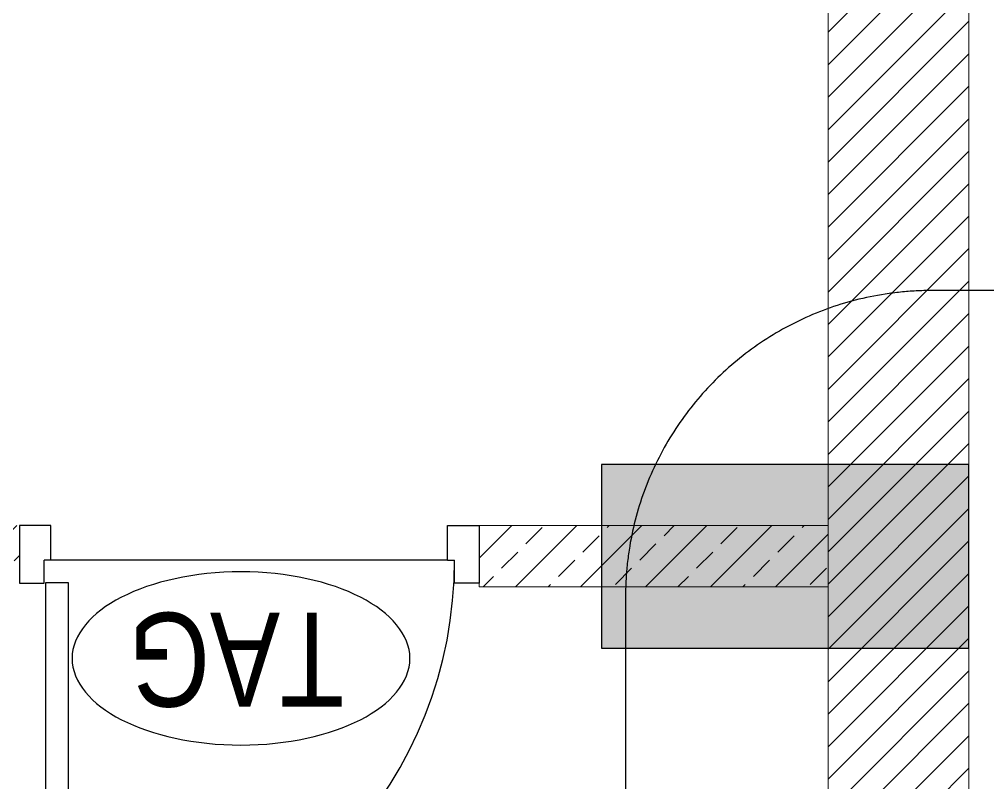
# Model space of a CAD drawing. Header units: millimetres. Extents: x 1255966 to 1543012, y 318612 to 465611.
# Drawn here: x 1418366 to 1419946, y 410439 to 411686 of the extents above; entities that cross this region are included whole.
import ezdxf
from ezdxf.enums import TextEntityAlignment as Align

# ---------------------------------------------------------------- set-up
doc = ezdxf.new("R2010")
doc.units = ezdxf.units.MM
doc.header["$LTSCALE"] = 500
doc.header["$MEASUREMENT"] = 0
doc.linetypes.add('HIDDEN', pattern=[0.375, 0.25, -0.125])
doc.layers.get('Defpoints').update_dxf_attribs({"lineweight": 0})
doc.layers.add('A-TAG', color=7, linetype='Continuous', true_color=0xef00ef)
for name, color, linetype in [('AHC-A-FURNITURE', 2, 'Continuous'), ('DOOR', 8, 'Continuous'), ('TOWER AREA COLUMN.', 6, 'Continuous')]:
    doc.layers.add(name, color=color, linetype=linetype)
doc.layers.add('TOWER COL HATCH', color=253, linetype='Continuous', lineweight=20)
doc.layers.add('Wall', color=2, linetype='Continuous', lineweight=15)
doc.styles.add('simplex', font='simplex.shx')
doc.styles.get("Standard").update_dxf_attribs({"font": 'arial.ttf'})

# ---------------------------------------------------------------- blocks, each defined once
blk = doc.blocks.new('DOOR 750')
at = {"layer": 'DOOR', "ltscale": 100}
for p, q in [((0, 730), (100, 730)), ((0, 675), (0, 730)), ((100, 730), (100, 687)), ((60, 675), (0, 675)), ((100, 687), (60, 687)), ((60, 675), (60, 687)), ((60, 675), (60, -15)), ((60, -15), (0, -15)), ((0, -15), (0, -70)), ((60, -15), (60, -27)), ((100, -27), (60, -27)), ((100, -70), (100, -27)), ((0, -70), (100, -70))]:
    blk.add_line(p, q, dxfattribs=at)
blk.add_lwpolyline([(99.6, -24.6), (787.7, -24.6), (787.7, 15.4), (99.6, 15.4)], close=True, dxfattribs=at)
at = {"layer": 'DOOR', "linetype": 'Continuous'}
blk.add_arc((62, -40.9), 727.9, 4.4383, 90.1592, dxfattribs=at)
at = {"layer": 'Defpoints', "ltscale": 100, "style": 'simplex', "width": 0.8}
blk.add_attdef('D750', (284.7, 36.5), '', height=100, dxfattribs=at)

msp = doc.modelspace()

# ---------------------------------------------------------------- hatches: boundary and pattern name
at = {"layer": 'AHC-A-FURNITURE', "ltscale": 50, "true_color": 0x5b5b5b}
h = msp.add_hatch(dxfattribs=at)
h.set_pattern_fill('ANSI33', color=251, scale=300, angle=180)
h.set_pattern_definition([(225, (1650217.604, -169220.54), (53.033009, -53.033009), []), (225, (1650164.57, -169220.54), (53.033009, -53.033009), [37.5, -18.75])])
h.paths.add_polyline_path([(1417990.6, 407633.9), (1418388.1, 407633.9), (1418388.1, 407733.9), (1418090.6, 407733.9), (1418090.6, 408233.9), (1418713.1, 408233.9), (1418713.1, 408333.9), (1418090.6, 408333.9), (1418090.6, 410758.9), (1418365.6, 410758.9), (1418365.6, 410858.9), (1417990.6, 410858.9)])
h = msp.add_hatch(dxfattribs=at)
h.set_pattern_fill('ANSI33', color=251, scale=300, angle=180)
h.set_pattern_definition([(225, (1650217.604, 108394.94), (53.033009, -53.033009), []), (225, (1650164.57, 108394.94), (53.033009, -53.033009), [37.5, -18.75])])
h.paths.add_polyline_path([(1419116.3, 410765), (1419116.3, 410758.9), (1419685.6, 410758.9), (1419685.6, 410858.9), (1419116.3, 410858.9)])
at = {"layer": 'TOWER COL HATCH'}
h = msp.add_hatch(color=253, dxfattribs=at)
h.dxf.hatch_style = 1
h.paths.add_polyline_path([(1419315.6, 410958.9), (1419315.6, 410658.9), (1419915.6, 410658.9), (1419915.6, 410958.9)])

# ---------------------------------------------------------------- linework, layer by layer
at = {"linetype": 'Continuous', "extrusion": (0, 0, -1)}
msp.add_ellipse((1418727.4, 410641.9), major_axis=(-275.7, 0), ratio=0.512885, dxfattribs=at)
at = {"layer": 'A-TAG', "linetype": 'HIDDEN', "ltscale": 100}
for p, q in [((1423842.9, 411242.7), (1419855.1, 411242.7)), ((1419355.1, 410742.7), (1419355.1, 407031.3))]:
    msp.add_line(p, q, dxfattribs=at)
msp.add_arc((1419855.1, 410742.7), 500, 90, 180, dxfattribs=at)
at = {"layer": 'AHC-A-FURNITURE', "color": 1, "linetype": 'Continuous', "ltscale": 50, "true_color": 0xff0000}
for p, q in [((1419685.6, 411664.5), (1419915.6, 411894.5)), ((1419685.6, 411611.5), (1419915.6, 411841.5)), ((1419685.6, 411558.5), (1419915.6, 411788.5)), ((1419685.6, 411505.4), (1419915.6, 411735.4)), ((1419685.6, 411452.4), (1419915.6, 411682.4)), ((1419685.6, 411399.4), (1419915.6, 411629.4)), ((1419685.6, 411346.3), (1419915.6, 411576.3)), ((1419685.6, 411293.3), (1419915.6, 411523.3)), ((1419685.6, 411240.3), (1419915.6, 411470.3)), ((1419685.6, 411187.2), (1419915.6, 411417.2)), ((1419685.6, 411134.2), (1419915.6, 411364.2)), ((1419685.6, 411081.2), (1419915.6, 411311.2)), ((1419685.6, 411028.1), (1419915.6, 411258.1)), ((1419685.6, 410975.1), (1419915.6, 411205.1)), ((1419685.6, 410922.1), (1419915.6, 411152.1)), ((1419685.6, 410869), (1419915.6, 411099)), ((1419685.6, 410816), (1419915.6, 411046)), ((1419685.6, 410763), (1419915.6, 410993)), ((1419685.6, 410709.9), (1419915.6, 410939.9)), ((1419685.6, 410656.9), (1419915.6, 410886.9)), ((1419685.6, 410603.9), (1419915.6, 410833.9)), ((1419685.6, 410550.8), (1419915.6, 410780.8)), ((1419685.6, 410497.8), (1419915.6, 410727.8)), ((1419685.6, 410444.8), (1419915.6, 410674.8)), ((1419685.6, 410391.7), (1419915.6, 410621.7)), ((1419685.6, 410338.7), (1419915.6, 410568.7)), ((1419685.6, 410285.7), (1419915.6, 410515.7)), ((1419685.6, 410232.6), (1419915.6, 410462.6))]:
    msp.add_line(p, q, dxfattribs=at)
at = {"layer": 'TOWER AREA COLUMN.'}
msp.add_lwpolyline([(1419315.6, 410958.9), (1419315.6, 410658.9), (1419915.6, 410658.9), (1419915.6, 410958.9)], close=True, dxfattribs=at)
at = {"layer": 'Wall', "linetype": 'Continuous'}
for p, q in [((1419685.6, 414388.9), (1419685.6, 406583.7)), ((1419915.6, 414388.9), (1419915.6, 406813.7))]:
    msp.add_line(p, q, dxfattribs=at)
at = {"layer": 'Wall'}
for p, q in [((1419116.3, 410758.9), (1419116.3, 410858.9)), ((1419116.3, 410858.9), (1419685.6, 410858.9)), ((1419685.6, 410758.9), (1419116.3, 410758.9))]:
    msp.add_line(p, q, dxfattribs=at)

# ---------------------------------------------------------------- block references
at = {"layer": 'DOOR', "xscale": 0.9382779447659197, "yscale": 0.9382779447659197, "zscale": 0.9382779447659197, "rotation": 270}
msp.add_blockref('DOOR 750', (1418431.3, 410858.9), dxfattribs=at)

# ---------------------------------------------------------------- texts
at = {"width": 0.8}
msp.add_attdef('TAG', text='', height=153.1, rotation=180, dxfattribs=at).set_placement((1418719.6, 410639.9), align=Align.MIDDLE_CENTER)

doc.saveas('drawing.dxf')
